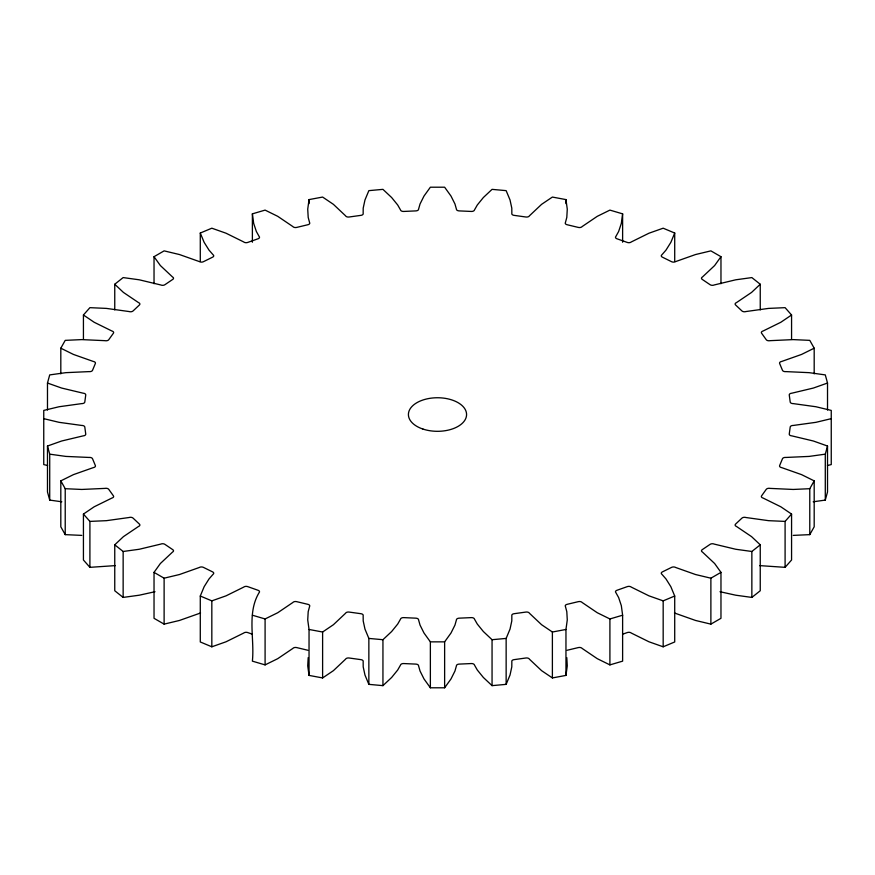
<?xml version="1.0" encoding="UTF-8"?>
<svg xmlns="http://www.w3.org/2000/svg" width="875" height="875" viewBox="0 0 875 875"><rect width="100%" height="100%" fill="white"/><g stroke="black" fill="none" stroke-linecap="round" stroke-linejoin="round"><path stroke-width="1.31" d="M308.197 657.606L307.727 665.853L309.039 675.402L322.612 677.939L333.397 670.666L345.538 659.214A2.942 1.695 0 0 1 349.136 658L360.905 659.641A2.942 1.695 0 0 1 363.158 661.653L363.202 666.859L364.973 675.041L368.856 684.359L382.944 685.639L391.628 677.48L397.688 670.02L400.52 665.066A2.942 1.695 0 0 1 403.747 663.556L415.811 664.103A2.942 1.695 0 0 1 418.589 665.886L420.044 671.027L424.003 678.945L430.369 687.794L444.631 687.794L450.997 678.945L454.956 671.027L456.411 665.886A2.942 1.695 0 0 1 459.189 664.103L471.253 663.556A2.942 1.695 0 0 1 474.48 665.066L477.312 670.02L483.372 677.48L492.056 685.639L506.144 684.359L510.027 675.041L511.798 666.859L511.842 661.653A2.942 1.695 0 0 1 514.095 659.641L525.864 658A2.942 1.695 0 0 1 529.462 659.214L541.603 670.666L552.388 677.939L565.961 675.402L567.273 665.853L566.803 657.606M307.88 650.267L296.702 647.588A2.942 1.695 0 0 0 292.819 648.462L277.725 658.678L265.092 664.891L252.383 661.15C254.702 638.662 246.739 613.167 259.12 592.605A2.942 1.695 0 0 0 258.048 590.286L247.734 586.633A2.942 1.695 0 0 0 243.666 587.136L225.991 595.864L211.827 600.863L200.287 596.028L204.148 586.709L209.005 578.955L213.062 574.306A2.942 1.695 0 0 0 212.636 571.911L203.438 567.383A2.942 1.695 0 0 0 199.281 567.503L179.452 574.536L164.117 578.189L154.033 572.37L160.366 563.511L172.539 552.07A2.942 1.695 0 0 0 172.758 549.664L164.905 544.359A2.942 1.695 0 0 0 160.759 544.108L139.278 549.259L123.145 551.48L114.756 544.819L123.419 536.648L138.534 526.444A2.942 1.695 0 0 0 139.409 524.092L133.088 518.142A2.942 1.695 0 0 0 129.062 517.519L106.444 520.669L89.906 521.402L83.431 514.073L94.194 506.778L111.891 498.061A2.942 1.695 0 0 0 113.389 495.819L108.763 489.366A2.942 1.695 0 0 0 104.956 488.392L81.769 489.453L65.22 488.698L60.812 480.867L73.423 474.633L93.264 467.633A2.942 1.695 0 0 0 95.353 465.544L92.531 458.752A2.942 1.695 0 0 0 89.031 457.45L65.844 456.411L49.711 454.158L47.48 446.031L61.622 441.011L83.114 435.881A2.942 1.695 0 0 0 85.739 434.022L84.798 427.055A2.942 1.695 0 0 0 81.692 425.447L59.073 422.33L43.75 418.655M252.383 242.222L252.383 213.85L265.092 210.109L277.725 216.322L292.819 226.537A2.942 1.695 0 0 0 296.702 227.412L307.88 224.733A2.942 1.695 0 0 0 309.564 222.534L308.197 217.394L307.727 209.147L309.039 199.598L322.612 197.061L333.397 204.334L345.538 215.786A2.942 1.695 0 0 0 349.136 217L360.905 215.359A2.942 1.695 0 0 0 363.158 213.347L363.202 208.141L364.973 199.959L368.856 190.641L382.944 189.361L391.628 197.52L397.688 204.98L400.52 209.934A2.942 1.695 0 0 0 403.747 211.444L415.811 210.897A2.942 1.695 0 0 0 418.589 209.114L420.044 203.973L424.003 196.055L430.369 187.206L444.631 187.206L450.997 196.055L454.956 203.973L456.411 209.114A2.942 1.695 0 0 0 459.189 210.897L471.253 211.444A2.942 1.695 0 0 0 474.48 209.934L477.312 204.98L483.372 197.52L492.056 189.361L506.144 190.641L510.027 199.959L511.798 208.141L511.842 213.347A2.942 1.695 0 0 0 514.095 215.359L525.864 217A2.942 1.695 0 0 0 529.462 215.786L541.603 204.334L552.388 197.061L565.961 199.598L567.273 209.147L566.803 217.394L565.436 222.534A2.942 1.695 0 0 0 567.12 224.733L578.298 227.412A2.942 1.695 0 0 0 582.181 226.537L597.275 216.322L609.908 210.109L622.617 213.85L621.327 223.398L618.636 231.492L615.88 236.458A2.942 1.695 0 0 0 616.952 238.777L627.266 242.43A2.942 1.695 0 0 0 631.334 241.927L649.009 233.198L663.173 228.2L674.712 233.034L674.712 261.406M565.961 675.402L565.961 629.464L567.273 619.916L566.803 611.669L565.436 606.528A2.942 1.695 0 0 1 567.12 604.33L578.298 601.661A2.942 1.695 0 0 1 582.181 602.525L597.275 612.741L609.908 618.953L622.617 615.212L621.327 605.664L618.636 597.57L615.88 592.605A2.942 1.695 0 0 1 616.952 590.286L627.266 586.633A2.942 1.695 0 0 1 631.334 587.136L649.009 595.864L663.173 600.863L674.712 596.028L670.852 586.709L665.995 578.955L661.938 574.306A2.942 1.695 0 0 1 662.364 571.911L671.562 567.383A2.942 1.695 0 0 1 675.719 567.503L695.548 574.536L710.883 578.189L720.967 572.37L714.634 563.511L702.461 552.07A2.942 1.695 0 0 1 702.242 549.664L710.095 544.359A2.942 1.695 0 0 1 714.241 544.108L735.722 549.259L751.855 551.48L760.244 544.819L751.581 536.648L736.466 526.444A2.942 1.695 0 0 1 735.591 524.092L741.913 518.142A2.942 1.695 0 0 1 745.938 517.519L768.556 520.669L785.094 521.402L791.569 514.073L780.806 506.778L763.109 498.061A2.942 1.695 0 0 1 761.611 495.819L766.237 489.366A2.942 1.695 0 0 1 770.044 488.392L793.231 489.453L809.78 488.698L814.188 480.867L801.577 474.633L781.736 467.633A2.942 1.695 0 0 1 779.647 465.544L782.469 458.752A2.942 1.695 0 0 1 785.969 457.45L809.156 456.411L825.289 454.158L827.52 446.031L813.378 441.011L791.886 435.881A2.942 1.695 0 0 1 789.261 434.022L790.202 427.055A2.942 1.695 0 0 1 793.308 425.447L815.927 422.33L831.25 418.655M47.48 410.058L47.48 383.042L49.711 374.905L65.844 372.663L89.031 371.613A2.942 1.695 0 0 0 92.531 370.311L95.353 363.519A2.942 1.695 0 0 0 93.264 361.441L73.423 354.43L60.812 348.195L65.22 340.364L81.769 339.609L104.956 340.67A2.942 1.695 0 0 0 108.763 339.697L113.389 333.244A2.942 1.695 0 0 0 111.891 331.002L94.194 322.284L83.431 315L89.906 307.661L106.444 308.405L129.062 311.544A2.942 1.695 0 0 0 133.088 310.931L139.409 304.97A2.942 1.695 0 0 0 138.534 302.619L123.419 292.414L114.756 284.244L123.145 277.583L139.278 279.803L160.759 284.955A2.942 1.695 0 0 0 164.905 284.703L172.758 279.398A2.942 1.695 0 0 0 172.539 276.992L160.366 265.552L154.033 256.692L164.117 250.873L179.452 254.537L199.281 261.559A2.942 1.695 0 0 0 203.438 261.691L212.636 257.152A2.942 1.695 0 0 0 213.062 254.756L209.005 250.108L204.148 242.353L200.287 233.034L211.827 228.2L225.991 233.198L243.666 241.927A2.942 1.695 0 0 0 247.734 242.43L258.048 238.777A2.942 1.695 0 0 0 259.12 236.458L256.364 231.492L253.673 223.398L252.383 213.85M813.192 501.78L825.289 500.095L827.52 491.958L827.52 446.031M674.712 233.034L670.852 242.353L665.995 250.108L661.938 254.756A2.942 1.695 0 0 0 662.364 257.152L671.562 261.691A2.942 1.695 0 0 0 675.719 261.559L695.548 254.537L710.883 250.873L720.967 256.692L720.967 283.719M506.144 684.359L506.144 638.422L510.027 629.103L511.798 620.922L511.842 615.716A2.942 1.695 0 0 1 514.095 613.703L525.864 612.073A2.942 1.695 0 0 1 529.462 613.277L541.603 624.728L552.388 632.013L565.961 629.464M793.231 535.391L809.78 534.636L814.188 526.805L814.188 480.867M720.967 256.692L714.634 265.552L702.461 276.992A2.942 1.695 0 0 0 702.242 279.398L710.095 284.703A2.942 1.695 0 0 0 714.241 284.955L735.722 279.803L751.855 277.583L760.244 284.244L760.244 309.914M444.631 687.794L444.631 641.856L450.997 633.019L454.956 625.1L456.411 619.959A2.942 1.695 0 0 1 459.189 618.166L471.253 617.619A2.942 1.695 0 0 1 474.48 619.139L477.312 624.083L483.372 631.542L492.056 639.702L492.056 685.639M759.631 565.611L785.094 567.339L791.569 560L791.569 514.073M760.244 284.244L751.581 292.414L736.466 302.619A2.942 1.695 0 0 0 735.591 304.97L741.913 310.931A2.942 1.695 0 0 0 745.938 311.544L768.556 308.405L785.094 307.661L791.569 315L791.569 339.314M382.944 685.639L382.944 639.702L391.628 631.542L397.688 624.083L400.52 619.139A2.942 1.695 0 0 1 403.747 617.619L415.811 618.166A2.942 1.695 0 0 1 418.589 619.959L420.044 625.1L424.003 633.019L430.369 641.856L430.369 687.794M719.994 591.719L735.722 595.197L751.855 597.417L760.244 590.756L760.244 544.819M791.569 315L780.806 322.284L763.109 331.002A2.942 1.695 0 0 0 761.611 333.244L766.237 339.697A2.942 1.695 0 0 0 770.044 340.67L793.231 339.609L809.78 340.364L814.188 348.195L814.188 373.866M252.383 615.212L265.092 618.953L277.725 612.741L292.819 602.525A2.942 1.695 0 0 1 296.702 601.661L307.88 604.33A2.942 1.695 0 0 1 309.564 606.528L308.197 611.669L307.727 619.916L309.039 629.464L322.612 632.013L333.397 624.728L345.538 613.277A2.942 1.695 0 0 1 349.136 612.073L360.905 613.703A2.942 1.695 0 0 1 363.158 615.716L363.202 620.922L364.973 629.103L368.856 638.422L368.856 684.359M674.45 612.959A2.942 1.695 0 0 1 675.719 613.441L695.548 620.462L710.883 624.127L720.967 618.308L720.967 572.37M814.188 348.195L801.577 354.43L781.736 361.441A2.942 1.695 0 0 0 779.647 363.519L782.469 370.311A2.942 1.695 0 0 0 785.969 371.613L809.156 372.663L825.289 374.905L827.52 383.042L827.52 410.058M622.683 634.189L627.266 632.57A2.942 1.695 0 0 1 631.334 633.073L649.009 641.802L663.173 646.8L674.712 641.966L674.712 596.028M827.52 383.042L813.378 388.052L791.886 393.181A2.942 1.695 0 0 0 789.261 395.041L790.202 402.008A2.942 1.695 0 0 0 793.308 403.616L815.927 406.744L831.25 410.419L831.25 464.581L827.422 465.5M200.287 596.028L200.287 641.966L211.827 646.8L225.991 641.802L243.666 633.073A2.942 1.695 0 0 1 247.734 632.57L252.317 634.189M567.12 650.267L578.298 647.588A2.942 1.695 0 0 1 582.181 648.462L597.275 658.678L609.908 664.891L622.617 661.15L622.617 615.212M155.006 591.719L139.278 595.197L123.145 597.417L114.756 590.756L114.756 544.819M154.033 572.37L154.033 618.308L164.117 624.127L179.452 620.462L199.281 613.441A2.942 1.695 0 0 1 200.55 612.959M115.369 565.611L89.906 567.339L83.431 560L83.431 514.073M492.056 639.702L506.144 638.422M430.369 641.856L444.631 641.856M60.812 480.867L60.812 526.805L65.22 534.636L81.769 535.391M368.856 638.422L382.944 639.702M47.48 446.031L47.48 491.958L49.711 500.095L61.808 501.78M47.578 465.5L43.75 464.581L43.75 410.419L59.073 406.744L81.692 403.616A2.942 1.695 0 0 0 84.798 402.008L85.739 395.041A2.942 1.695 0 0 0 83.114 393.181L61.622 388.052L47.48 383.042M825.289 454.158L825.289 500.095M809.78 488.698L809.78 534.636M785.094 521.402L785.094 567.339M751.855 551.48L751.855 597.417M710.883 578.189L710.883 624.127M663.173 600.863L663.173 646.8M622.617 213.85L622.617 242.222M609.908 618.953L609.908 664.891M565.961 199.598L565.961 203.656M552.388 632.013L552.388 677.939M322.612 632.013L322.612 677.939M309.039 199.598L309.039 203.656M309.039 629.464L309.039 675.402M265.092 618.953L265.092 664.891M211.827 600.863L211.827 646.8M200.287 233.034L200.287 261.406M164.117 578.189L164.117 624.127M154.033 256.692L154.033 283.719M123.145 551.48L123.145 597.417M114.756 284.244L114.756 309.914M89.906 521.402L89.906 567.339M83.431 315L83.431 339.314M65.22 488.698L65.22 534.636M60.812 348.195L60.812 373.866M49.711 454.158L49.711 500.095M422.964 429.067A29.072 16.778 0 0 0 466.572 414.531A29.072 16.778 0 0 0 422.964 399.995A29.072 16.778 0 0 0 422.964 429.067"/></g></svg>
